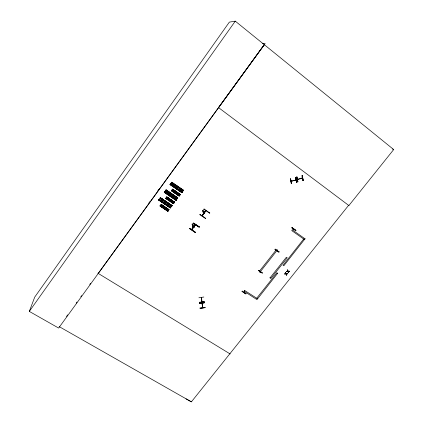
<?xml version="1.0" encoding="UTF-8"?>
<svg xmlns="http://www.w3.org/2000/svg" width="423" height="423" viewBox="0 0 423 423"><rect width="100%" height="100%" fill="white"/><g stroke="black" fill="none" stroke-linecap="round" stroke-linejoin="round"><path stroke-width="0.63" d="M275.135 249.089L275.024 249.401L278.868 252.097L278.979 251.785M279.006 251.902L275.146 249.226M201.94 303.354L201.93 303.048M202.596 307.431L202.633 307.733L202.358 307.098M245.922 293.9L242.051 291.357L245.911 293.932L246.033 293.604M242.183 291.177L246.033 293.758M201.343 297.956L201.316 297.512M201.983 301.964L201.538 297.528L201.792 302.001L201.93 301.721M201.967 303.349L202.665 307.701M244.023 292.097C244.06 293.007 244.996 291.933 244.235 291.833M260.325 271.709L260.166 272.253M277.456 250.025L277.192 250.58L277.493 250.242M291.103 181.107L291.659 180.959L291.246 181.277M296.058 179.992L291.188 181.266L296.153 179.939M297.528 179.553L298.035 179.405L297.919 179.125M302.493 178.215L301.848 178.252M98.226 273.417L264.275 44.648L58.638 328.063L29.314 311.407L34.723 297.099L229.351 22.118L235.278 21.15L393.686 149.557L348.853 205.583M179.373 195.796L179.537 195.574L171.622 190.297L179.378 195.791L171.569 190.429M172.33 189.398L180.018 194.934L180.177 194.717L172.256 189.467M181.721 192.608L183.534 190.16L171.653 182.186L169.972 184.539L181.721 192.608L181.969 192.275L170.215 184.206L169.977 184.534L181.763 192.56M182.033 192.185L182.271 191.862L170.384 183.905L182.033 192.185L170.384 183.905M182.995 190.9L183.233 190.572L171.347 182.604L182.995 190.9L171.368 182.609M183.233 190.572L171.484 182.487M183.397 190.271L171.675 182.191M166.847 196.869L165.663 198.472L173.515 203.738L174.688 202.152L166.778 196.933M173.515 203.738L165.737 198.297M174.324 202.643L174.488 202.427L166.577 197.208L174.329 202.638L166.514 197.324M174.482 202.432L166.572 197.192L174.683 202.162M166.07 189.879L164.267 192.333L176.026 200.328L177.808 197.932L166.07 189.879L177.819 197.906M176.264 200.01L164.378 192.116L176.153 200.111M176.333 199.91L176.571 199.587L164.811 191.587L164.568 191.92L176.349 199.894L164.579 191.915M177.517 198.318L165.636 190.408L177.29 198.63L177.491 198.361M177.692 198.006L165.938 189.99L177.681 198.054M168.819 209.972L160.851 204.896L161.015 204.674L168.877 209.882L169.041 209.66L161.211 204.404L160.021 206.022L167.862 211.257L160.037 206.006M170.358 208.005L170.601 207.672L158.71 199.862L170.369 207.994L158.62 200.063M170.892 207.281L159.011 199.45L170.681 207.571L170.881 207.302M171.844 206.006L160.09 198.054L159.846 198.387L171.611 206.324L171.844 206.006L160.084 198.07M171.907 205.911L172.15 205.583L160.264 197.753L171.918 205.906L160.174 197.948M167.846 211.273L168.946 209.729L161.121 204.441M160.375 205.536L168.206 210.791L160.217 205.747L160.38 205.53M180.372 194.448L180.214 194.665L172.468 189.16L171.347 190.72L179.172 196.066L180.378 194.443L172.531 189.123M168.893 209.866L161.126 204.473L168.957 209.75M165.938 198.049L173.837 203.299L165.938 198.064M170.21 184.216L181.964 192.285M170.511 183.799L182.128 192.021M164.505 192.016L176.232 200.053M164.806 191.598L176.565 199.598M158.831 199.767L170.58 207.714M160.391 197.641L172.145 205.599M293.789 229.218L293.673 229.7M295.651 180.071L295.524 179.722M259.976 272.121L260.431 271.952L260.087 271.666M293.462 229.546L293.731 229.261M174.54 202.353L166.773 196.917L174.599 202.242M179.188 196.05L171.373 190.688M179.236 195.955L171.426 190.593M180.029 194.918L172.209 189.567M182.265 191.873L170.48 183.841M160.18 205.8L167.994 211.077L160.095 205.848M168.127 210.866L160.285 205.631L168.206 210.791M171.706 206.149L159.979 198.176M160.164 205.827L168.01 211.051M171.495 190.524L179.336 195.849M171.616 190.329L179.458 195.653M159.873 198.361L171.616 206.313M164.304 192.285L176.031 200.322M164.7 191.704L176.454 199.704L164.679 191.698M29.314 311.407L235.278 21.15M66.522 316.462L67.68 314.86M76.203 303.117L76.975 302.048M80.851 296.708L81.623 295.64M89.755 284.425L90.533 283.357M148.954 202.813L149.726 201.75M157.853 190.551L158.625 189.483M165.589 192.941L167.138 190.81M171.289 185.152L172.848 183.011M166.387 193.485L167.942 191.355M172.092 185.702L173.652 183.561M167.587 194.3L169.137 192.174M173.287 186.522L174.847 184.386M168.65 195.019L170.199 192.893M174.35 187.252L175.91 185.115M160.899 206.413L161.919 204.975M173.261 189.705L172.219 191.096M161.427 206.773L162.453 205.367M167.069 199.228L168.1 197.821M172.758 191.487L173.784 190.038M169.845 195.828L171.394 193.708M175.545 188.071L177.105 185.935M163.252 205.901L162.221 207.27M168.899 198.361L167.857 199.735M173.552 192.031L174.583 190.583M163.96 206.376L162.929 207.746M169.607 198.836L168.566 200.211M175.296 191.096L174.25 192.486M174.948 199.302L176.497 197.187M180.642 191.577L182.202 189.451M167.127 210.591L168.153 209.195M172.769 203.088L173.8 201.681M178.453 195.384L179.489 193.972M189.604 228.372L189.456 228.69L189.604 228.372L191.476 229.694L195.278 224.502M193.417 223.265L199.133 227.156L199.265 226.855L199.122 227.177L193.417 223.265L193.591 223.032L199.254 226.876M199.868 214.635L200.042 214.403L205.747 218.353L205.573 218.585L199.899 214.72L200.042 214.403M204.071 209.01L203.928 209.327L204.071 209.01L209.776 212.981L209.602 213.218L203.939 209.306M193.448 223.355L193.591 223.032M192.793 226.776L193.094 226.374L193.983 226.966L193.766 227.643L192.793 226.776L193.681 227.373L193.983 226.966M192.877 227.045L193.094 226.374M203.336 213.07L203.542 212.415L204.531 213.266L204.224 213.678L203.336 213.07L203.643 212.663L202.67 210.294M191.45 229.604L195.267 224.513M195.542 224.745L191.714 229.853L195.532 224.756M204.119 213.43L204.425 213.018M193.76 227.59L194.02 227.246L192.893 223.772M204.214 213.631L204.478 213.277L203.236 210.247M195.278 232.169L195.135 232.486L195.278 232.169L191.688 229.763M205.552 218.49L205.747 218.353M209.581 213.123L209.776 212.981M259.627 270.937L276.029 250.072L276.891 250.665L260.489 271.513L259.526 270.752M277.652 273.269L256.951 299.621L244.103 291.23L244.616 290.321M304.417 239.545L291.764 230.62L292.267 229.71M270.011 277.911L286.392 257.226L287.238 257.813L270.863 278.482L269.906 277.721M276.906 272.766L256.708 298.226M305.025 238.773L283.801 265.797L283.061 265.29L303.677 239.021M291.933 227.881L292.108 227.659L295.947 230.424L295.772 230.646L291.859 227.791M258.59 270.308L262.456 272.941L262.281 273.152L258.432 270.53L258.601 270.313M242.051 291.373L242.173 291.05M277.324 249.93L277.054 250.421L277.536 250.146M293.345 229.552L293.89 229.377M260.436 271.915L260.082 272.317L259.875 271.936M244.531 292.124L244.119 292.362L244.357 291.992M284.33 273.882L285.811 273.734L285.345 272.608M285.414 272.713L285.588 272.301M286.318 271.381L287.804 271.233L287.333 270.107M287.402 270.207L287.582 269.795M286.329 275.241L286.646 275.035L286.17 273.893M286.239 273.998L287.439 274.041L287.603 273.644M288.317 272.745L288.634 272.539L288.163 271.397M288.232 271.497L289.432 271.54L289.596 271.143M186.009 398.836L191.392 401.85L348.6 205.335L348.885 205.546L218.532 107.595L265.147 43.606L262.657 43.5M170.104 184.322L181.853 192.391M170.284 184.116L182.064 192.142M177.29 198.63L165.525 190.625M291.949 227.828L295.788 230.598M292.097 227.653L295.936 230.424M258.464 270.461L262.255 273.031M302.403 178.242L297.538 179.511M291.331 183.725L290.569 178.723L291.611 183.656L291.331 183.73L290.522 178.67M296.93 176.973L296.883 176.92M295.931 177.306L295.656 177.38L296.623 182.318L296.898 182.239L295.92 177.3L296.867 182.239L296.544 182.25M296.935 176.962L297.956 181.906L297.676 181.98L296.724 177.031M302.292 175.556L302.011 175.63L302.963 180.568L302.027 175.603L302.286 175.55L303.238 180.494L302.884 180.499M297.506 179.341L302.218 177.877M302.255 175.55L303.222 180.489M204.378 301.927L199.434 302.614L204.357 301.694L199.381 302.26M199.587 303.524L204.526 302.836M199.593 303.582L204.51 302.646L199.566 303.444M202.03 303.709L202.199 303.27M200.1 308.304L205.033 307.648L200.105 308.335L200.053 307.97M198.91 297.781L203.849 297.02M201.697 301.388L201.739 301.795M286.091 273.607L287.672 273.744M284.399 273.982L285.89 274.019L286.397 275.347M288.079 271.106L289.665 271.249M286.387 271.487L287.883 271.518L288.386 272.851M392.481 149.039L393.686 149.557M59.162 326.609L191.392 401.85M202.427 307.669L202.31 307.151M202.157 303.275L202.617 307.426M97.893 273.216L230.138 353.951M244.69 290.485L257.454 298.712M189.594 228.388L195.31 232.259M189.43 228.6L195.135 232.486M193.184 226.638L194.072 227.236M193.607 223.133L199.296 226.945M277.002 272.92L277.747 273.422M172.261 189.435L180.098 194.797M204.531 213.266L203.643 212.663L204.478 213.277M275.199 249.184L279.043 251.881M275.029 249.369L278.873 252.066M292.372 229.842L305.142 238.91M297.85 181.853L296.909 176.978M204.113 213.377L204.224 213.678M202.411 210.638L203.389 213.065M285.657 272.401L286.16 273.713M287.651 269.9L288.153 271.212M193.671 227.325L193.766 227.643M192.264 223.804L193.189 226.686M192.01 224.142L192.93 227.035M176.084 191.608L175.043 193.025M204.981 307.283L205.039 307.653M201.433 297.284L201.522 297.581M201.501 297.692L201.538 297.993M201.263 297.311L201.3 297.612M201.253 297.729L201.369 298.019M202.099 303.021L202.146 303.476M201.93 303.095L202.035 303.756M199.386 302.302L199.434 302.625M170.395 199.344L169.364 200.751M167.566 197.425L166.53 198.836M295.672 177.353L296.682 182.292M164.748 206.873L163.722 208.275M200.079 308.092L205.012 307.452M177.396 198.44L165.642 190.429L177.411 198.424M180.288 194.532L172.468 189.16L180.298 194.522M183.101 190.71L171.336 182.651L183.101 190.71M170.474 207.804L158.715 199.889L170.474 207.804M170.776 207.397L159.016 199.476L170.786 207.381M172.024 205.715L160.264 197.779L172.039 205.7M205.742 210.511L201.919 215.746L205.758 210.501M205.98 210.675L202.157 215.904L205.98 210.675"/></g></svg>
